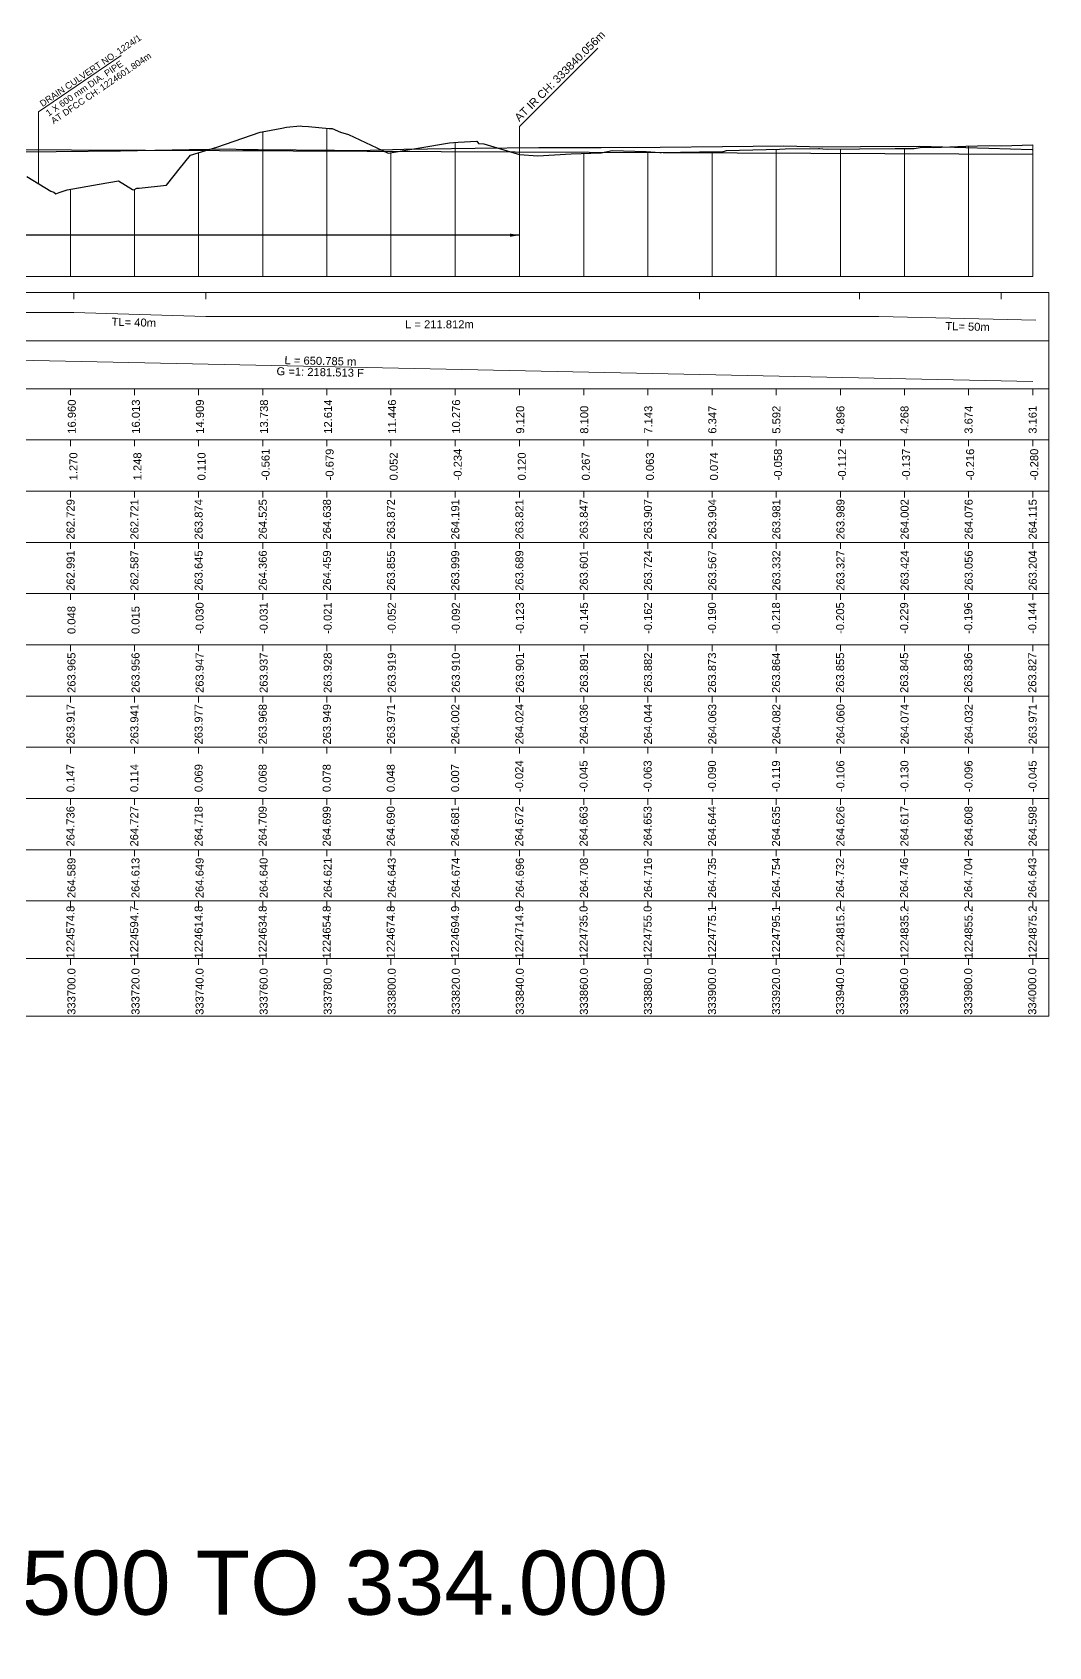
# Model space of a CAD drawing. Header units: metres. Extents: x -117481 to 30159, y 3176 to 3713.
# Drawn here: x 29013 to 29331, y 3176 to 3681 of the extents above; entities that cross this region are included whole.
import ezdxf
from ezdxf.enums import TextEntityAlignment as Align

# ---------------------------------------------------------------- set-up
doc = ezdxf.new("R2010")
doc.units = ezdxf.units.M
doc.header["$MEASUREMENT"] = 0
for name, color, linetype, lineweight in [('LS DATUM X', 7, 'Continuous', 0), ('LS EXG GL', 7, 'Continuous', 0), ('LS EXG IR CH', 7, 'Continuous', 0), ('LS EXG RL', 7, 'Continuous', 0), ('LS EXG. FL', 7, 'Continuous', 0), ('LS EXG. GL AT PRO. TOE', 7, 'Continuous', 0), ('LS FRAME', 7, 'Continuous', 0), ('LS HORIZONTAL ALIGNMENT', 10, 'Continuous', 0), ('LS PRL-ERL', 10, 'Continuous', 0), ('LS PRO RAIL LEVEL', 10, 'Continuous', 0), ('LS PRO. DFCC CH', 10, 'Continuous', 0), ('LS PROFILE EXG FL', 7, 'Continuous', 25), ('LS PROFILE EXG GL', 7, 'Continuous', 30), ('LS PROFILE PRO FL', 1, 'Continuous', 30), ('LS TICKS', 7, 'Continuous', 0), ('LS VERTICAL ALIGNMENT', 10, 'Continuous', 0), ('Profile Grid', 7, 'Continuous', 0)]:
    doc.layers.add(name, color=color, linetype=linetype, lineweight=lineweight)
doc.layers.add('ref text', color=3, linetype='Continuous')
doc.layers.add('STATION YARD LIMIT IN LS', color=7, linetype='Continuous')
doc.styles.get("Standard").update_dxf_attribs({"font": 'arial.ttf'})
doc.styles.add('Style-Arial', font='arial.ttf')
doc.styles.add('StyleArial', font='arial.ttf')
doc.dimstyles.get("Standard").update_dxf_attribs({"dimtxt": 5, "dimasz": 0.18, "dimexe": 0.18, "dimexo": 0.0625, "dimgap": 0.09, "dimtad": 0, "dimtih": 1, "dimtoh": 1, "dimdec": 4, "dimzin": 0, "dimdsep": 46, "dimtxsty": 'Standard', "dimcen": 0.09, "dimadec": 0, "dimazin": 0, "dimtfac": 1, "dimtdec": 4, "dimtofl": 0, "dimtmove": 0, "dimatfit": 3, "dimfxl": 1, "dimtolj": 1, "dimtzin": 0, "dimarcsym": 0})

# ---------------------------------------------------------------- blocks, each defined once
blk = doc.blocks.new('A$Cb4f4ed2e')
at = {"color": 1}
for s, p in [('264.056', (0, 0)), ('264.047', (20, 0)), ('264.038', (40, 0)), ('264.029', (60, 0)), ('264.020', (80, 0)), ('264.011', (100, 0)), ('264.001', (120, 0)), ('263.992', (140, 0)), ('263.983', (160, 0)), ('263.974', (180, 0)), ('263.965', (200, 0)), ('263.956', (220, 0)), ('263.947', (240, 0)), ('263.937', (260, 0)), ('263.928', (280, 0)), ('263.919', (300, 0)), ('263.910', (320, 0)), ('263.901', (340, 0)), ('263.891', (360, 0)), ('263.882', (380, 0)), ('263.873', (400, 0)), ('263.864', (420, 0)), ('263.855', (440, 0)), ('263.845', (460, 0)), ('263.836', (480, 0)), ('263.827', (500, 0))]:
    blk.add_text(s, height=2.5, rotation=90, dxfattribs=at).set_placement(p)
blk = doc.blocks.new('A$C95a24067')
at = {"color": 1}
for s, p in [('0.207', (0, 0)), ('0.195', (20, 0)), ('0.185', (40, 0)), ('0.166', (60, 0)), ('0.150', (80, 0)), ('0.159', (100, 0)), ('0.162', (120, 0)), ('0.168', (140, 0)), ('0.123', (160, 0)), ('0.077', (180, 0)), ('0.048', (200, 0)), ('0.015', (220, 0)), ('-0.030', (240, 0)), ('-0.031', (260, 0)), ('-0.021', (280, 0)), ('-0.052', (300, 0)), ('-0.092', (320, 0)), ('-0.123', (340, 0)), ('-0.145', (360, 0)), ('-0.162', (380, 0)), ('-0.190', (400, 0)), ('-0.218', (420, 0)), ('-0.205', (440, 0)), ('-0.229', (460, 0)), ('-0.196', (480, 0)), ('-0.144', (500, 0))]:
    blk.add_text(s, height=2.5, rotation=90, dxfattribs=at).set_placement(p)
blk = doc.blocks.new('A$Cfc741a2d')
at = {"color": 1}
for s, p in [('0.565', (0, 0)), ('1.233', (20, 0)), ('0.750', (40, 0)), ('0.672', (60, 0)), ('0.209', (80, 0)), ('-0.022', (100, 0)), ('-0.139', (120, 0)), ('0.087', (140, 0)), ('0.189', (160, 0)), ('0.650', (180, 0)), ('1.270', (200, 0)), ('1.248', (220, 0)), ('0.110', (240, 0)), ('-0.561', (260, 0)), ('-0.679', (280, 0)), ('0.052', (300, 0)), ('-0.234', (320, 0)), ('0.120', (340, 0)), ('0.267', (360, 0)), ('0.063', (380, 0)), ('0.074', (400, 0)), ('-0.058', (420, 0)), ('-0.112', (440, 0)), ('-0.137', (460, 0)), ('-0.216', (480, 0)), ('-0.280', (500, 0))]:
    blk.add_text(s, height=2.5, rotation=90, dxfattribs=at).set_placement(p)
blk = doc.blocks.new('A$Cc232265e')
at = {"color": 1}
for s, p in [('19.602', (0, 0)), ('19.501', (20, 0)), ('19.398', (40, 0)), ('19.266', (60, 0)), ('19.142', (80, 0)), ('18.989', (100, 0)), ('18.834', (120, 0)), ('18.659', (140, 0)), ('18.300', (160, 0)), ('17.762', (180, 0)), ('16.960', (200, 0)), ('16.013', (220, 0)), ('14.909', (240, 0)), ('13.738', (260, 0)), ('12.614', (280, 0)), ('11.446', (300, 0)), ('10.276', (320, 0)), ('9.120', (340, 0)), ('8.100', (360, 0)), ('7.143', (380, 0)), ('6.347', (400, 0)), ('5.592', (420, 0)), ('4.896', (440, 0)), ('4.268', (460, 0)), ('3.674', (480, 0)), ('3.161', (500, 0))]:
    blk.add_text(s, height=2.5, rotation=90, dxfattribs=at).set_placement(p)

msp = doc.modelspace()

# ---------------------------------------------------------------- linework, layer by layer
at = {"layer": 'LS DATUM X', "color": 7, "linetype": 'Continuous', "lineweight": 0}
msp.add_line((28825.49, 3604.28), (29325.63, 3604.28), dxfattribs=at)
at = {"layer": 'LS FRAME', "color": 7, "linetype": 'Continuous', "lineweight": 0, "flags": 128}
for points in [[(28820.49, 3584.28), (29330.63, 3584.28), (29330.63, 3599.28), (28820.49, 3599.28), (28820.49, 3584.28)], [(28820.49, 3569.28), (29330.63, 3569.28), (29330.63, 3584.28), (28820.49, 3584.28), (28820.49, 3569.28)], [(28820.49, 3553.28), (29330.63, 3553.28), (29330.63, 3569.28), (28820.49, 3569.28), (28820.49, 3553.28)], [(28820.49, 3537.28), (29330.63, 3537.28), (29330.63, 3553.28), (28820.49, 3553.28), (28820.49, 3537.28)], [(28820.49, 3521.28), (29330.63, 3521.28), (29330.63, 3537.28), (28820.49, 3537.28), (28820.49, 3521.28)], [(28820.49, 3505.28), (29330.63, 3505.28), (29330.63, 3521.28), (28820.49, 3521.28), (28820.49, 3505.28)], [(28820.49, 3489.28), (29330.63, 3489.28), (29330.63, 3505.28), (28820.49, 3505.28), (28820.49, 3489.28)], [(28820.49, 3473.28), (29330.63, 3473.28), (29330.63, 3489.28), (28820.49, 3489.28), (28820.49, 3473.28)], [(28820.49, 3457.28), (29330.63, 3457.28), (29330.63, 3473.28), (28820.49, 3473.28), (28820.49, 3457.28)], [(28820.49, 3441.28), (29330.63, 3441.28), (29330.63, 3457.28), (28820.49, 3457.28), (28820.49, 3441.28)], [(28820.49, 3425.28), (29330.63, 3425.28), (29330.63, 3441.28), (28820.49, 3441.28), (28820.49, 3425.28)], [(28820.49, 3409.28), (29330.63, 3409.28), (29330.63, 3425.28), (28820.49, 3425.28), (28820.49, 3409.28)], [(28820.49, 3391.28), (29330.63, 3391.28), (29330.63, 3409.28), (28820.49, 3409.28), (28820.49, 3391.28)], [(28820.49, 3373.28), (29330.63, 3373.28), (29330.63, 3391.28), (28820.49, 3391.28), (28820.49, 3373.28)]]:
    msp.add_lwpolyline(points, close=True, dxfattribs=at)
at = {"layer": 'LS HORIZONTAL ALIGNMENT', "lineweight": 0, "flags": 128}
msp.add_lwpolyline([(28838.89, 3591.78), (28941.44, 3591.78), (28941.44, 3591.78), (28980.65, 3593.04), (28980.65, 3593.04), (29026.21, 3593.04), (29026.21, 3593.04), (29067.47, 3591.78), (29067.47, 3591.78), (29277.61, 3591.78), (29277.61, 3591.78), (29326.57, 3590.71)], dxfattribs=at)
at = {"layer": 'LS PROFILE EXG FL'}
msp.add_lwpolyline([(29000.58, 3643.2), (29020.7, 3643.4), (29040.84, 3643.61), (29062.29, 3643.99), (29074.82, 3644.21), (29078.99, 3643.98), (29083.8, 3643.98), (29107.59, 3643.75), (29115.26, 3643.67), (29129.23, 3644.1), (29151.52, 3644.37), (29171.42, 3644.58), (29190.84, 3644.66), (29209.36, 3644.74), (29228.8, 3644.94), (29247.9, 3645.13), (29259.96, 3644.79), (29271.85, 3644.98), (29290.43, 3645.04), (29311.92, 3644.41), (29325.49, 3643.99)], dxfattribs=at)
at = {"layer": 'LS PROFILE EXG GL', "flags": 128}
msp.add_lwpolyline([(29011.52, 3635.51), (29019.02, 3631.03), (29019.96, 3630.66), (29020.63, 3630.15), (29021.67, 3630.52), (29024.11, 3631.39), (29034.17, 3633.14), (29040.17, 3634.2), (29044.54, 3631.52), (29044.94, 3631.38), (29045.91, 3631.88), (29046.67, 3631.96), (29055.13, 3632.88), (29057.56, 3635.85), (29059.17, 3637.9), (29062.62, 3642.26), (29070.84, 3644.69), (29084.38, 3649.37), (29086.15, 3649.72), (29091.22, 3650.69), (29092.59, 3650.96), (29096.93, 3651.36), (29097.57, 3651.31), (29099.53, 3651.15), (29105.97, 3650.6), (29106.86, 3650.52), (29109.48, 3649.41), (29111.95, 3648.7), (29124.37, 3642.85), (29143.55, 3646.06), (29146.29, 3646.26), (29152.11, 3646.55), (29152.64, 3645.91), (29154.24, 3645.73), (29163.62, 3642.94), (29165.43, 3642.47), (29171.14, 3642.05), (29181.48, 3642.62), (29190.76, 3642.93), (29190.91, 3642.96), (29194.33, 3643.73), (29204.98, 3643.39), (29209.23, 3643.02), (29209.68, 3643.05), (29221.6, 3643.25), (29228.91, 3643.38), (29229.08, 3643.39), (29230.04, 3643.69), (29234.1, 3643.79), (29246.6, 3644.12), (29248.38, 3644.17), (29258.7, 3644.28), (29259.1, 3644.26), (29260.09, 3644.21), (29261.47, 3644.14), (29271.6, 3644.21), (29282.64, 3644.28), (29288.58, 3644.31), (29291.08, 3644.77), (29293.69, 3644.69), (29294.69, 3644.66), (29304.73, 3645.01), (29312.07, 3645.26), (29315.75, 3645.12), (29315.78, 3645.12), (29325.63, 3645.43)], dxfattribs=at)
at = {"layer": 'LS PROFILE PRO FL'}
msp.add_line((28825.49, 3644.85), (29325.63, 3642.55), dxfattribs=at)
at = {"layer": 'LS PROFILE PRO FL', "lineweight": 0}
msp.add_lwpolyline([(29015.19, 3633.32), (29015.19, 3655.74), (29041.03, 3673.33)], dxfattribs=at)
at = {"layer": 'LS TICKS', "color": 7, "linetype": 'Continuous', "lineweight": 0, "flags": 128}
for points in [[(29026.21, 3597.28), (29026.21, 3599.28)], [(29067.47, 3597.28), (29067.47, 3599.28)], [(29221.6, 3597.28), (29221.6, 3599.28)], [(29271.6, 3597.28), (29271.6, 3599.28)], [(29315.78, 3597.28), (29315.78, 3599.28)], [(29025.21, 3567.28), (29025.21, 3569.28)], [(29045.15, 3567.28), (29045.15, 3569.28)], [(29065.19, 3567.28), (29065.19, 3569.28)], [(29085.22, 3567.28), (29085.22, 3569.28)], [(29105.26, 3567.28), (29105.26, 3569.28)], [(29125.24, 3567.28), (29125.24, 3569.28)], [(29145.32, 3567.28), (29145.32, 3569.28)], [(29165.36, 3567.28), (29165.36, 3569.28)], [(29185.46, 3567.28), (29185.46, 3569.28)], [(29205.49, 3567.28), (29205.49, 3569.28)], [(29225.57, 3567.28), (29225.57, 3569.28)], [(29245.58, 3567.28), (29245.58, 3569.28)], [(29265.61, 3567.28), (29265.61, 3569.28)], [(29285.63, 3567.28), (29285.63, 3569.28)], [(29305.63, 3567.28), (29305.63, 3569.28)], [(29325.63, 3567.28), (29325.63, 3569.28)], [(29025.21, 3551.28), (29025.21, 3553.28)], [(29045.15, 3551.28), (29045.15, 3553.28)], [(29065.19, 3551.28), (29065.19, 3553.28)], [(29085.22, 3551.28), (29085.22, 3553.28)], [(29105.26, 3551.28), (29105.26, 3553.28)], [(29125.24, 3551.28), (29125.24, 3553.28)], [(29145.32, 3551.28), (29145.32, 3553.28)], [(29165.36, 3551.28), (29165.36, 3553.28)], [(29185.46, 3551.28), (29185.46, 3553.28)], [(29205.49, 3551.28), (29205.49, 3553.28)], [(29225.57, 3551.28), (29225.57, 3553.28)], [(29245.58, 3551.28), (29245.58, 3553.28)], [(29265.61, 3551.28), (29265.61, 3553.28)], [(29285.63, 3551.28), (29285.63, 3553.28)], [(29305.63, 3551.28), (29305.63, 3553.28)], [(29325.63, 3551.28), (29325.63, 3553.28)], [(29025.21, 3535.28), (29025.21, 3537.28)], [(29045.15, 3535.28), (29045.15, 3537.28)], [(29065.19, 3535.28), (29065.19, 3537.28)], [(29085.22, 3535.28), (29085.22, 3537.28)], [(29105.26, 3535.28), (29105.26, 3537.28)], [(29125.24, 3535.28), (29125.24, 3537.28)], [(29145.32, 3535.28), (29145.32, 3537.28)], [(29165.36, 3535.28), (29165.36, 3537.28)], [(29185.46, 3535.28), (29185.46, 3537.28)], [(29205.49, 3535.28), (29205.49, 3537.28)], [(29225.57, 3535.28), (29225.57, 3537.28)], [(29245.58, 3535.28), (29245.58, 3537.28)], [(29265.61, 3535.28), (29265.61, 3537.28)], [(29285.63, 3535.28), (29285.63, 3537.28)], [(29305.63, 3535.28), (29305.63, 3537.28)], [(29325.63, 3535.28), (29325.63, 3537.28)], [(29025.21, 3519.28), (29025.21, 3521.28)], [(29045.15, 3519.28), (29045.15, 3521.28)], [(29065.19, 3519.28), (29065.19, 3521.28)], [(29085.22, 3519.28), (29085.22, 3521.28)], [(29105.26, 3519.28), (29105.26, 3521.28)], [(29125.24, 3519.28), (29125.24, 3521.28)], [(29145.32, 3519.28), (29145.32, 3521.28)], [(29165.36, 3519.28), (29165.36, 3521.28)], [(29185.46, 3519.28), (29185.46, 3521.28)], [(29205.49, 3519.28), (29205.49, 3521.28)], [(29225.57, 3519.28), (29225.57, 3521.28)], [(29245.58, 3519.28), (29245.58, 3521.28)], [(29265.61, 3519.28), (29265.61, 3521.28)], [(29285.63, 3519.28), (29285.63, 3521.28)], [(29305.63, 3519.28), (29305.63, 3521.28)], [(29325.63, 3519.28), (29325.63, 3521.28)], [(29025.21, 3503.28), (29025.21, 3505.28)], [(29045.15, 3503.28), (29045.15, 3505.28)], [(29065.19, 3503.28), (29065.19, 3505.28)], [(29085.22, 3503.28), (29085.22, 3505.28)], [(29105.26, 3503.28), (29105.26, 3505.28)], [(29125.24, 3503.28), (29125.24, 3505.28)], [(29145.32, 3503.28), (29145.32, 3505.28)], [(29165.36, 3503.28), (29165.36, 3505.28)], [(29185.46, 3503.28), (29185.46, 3505.28)], [(29205.49, 3503.28), (29205.49, 3505.28)], [(29225.57, 3503.28), (29225.57, 3505.28)], [(29245.58, 3503.28), (29245.58, 3505.28)], [(29265.61, 3503.28), (29265.61, 3505.28)], [(29285.63, 3503.28), (29285.63, 3505.28)], [(29305.63, 3503.28), (29305.63, 3505.28)], [(29325.63, 3503.28), (29325.63, 3505.28)], [(29025.21, 3487.28), (29025.21, 3489.28)], [(29045.15, 3487.28), (29045.15, 3489.28)], [(29065.19, 3487.28), (29065.19, 3489.28)], [(29085.22, 3487.28), (29085.22, 3489.28)], [(29105.26, 3487.28), (29105.26, 3489.28)], [(29125.24, 3487.28), (29125.24, 3489.28)], [(29145.32, 3487.28), (29145.32, 3489.28)], [(29165.36, 3487.28), (29165.36, 3489.28)], [(29185.46, 3487.28), (29185.46, 3489.28)], [(29205.49, 3487.28), (29205.49, 3489.28)], [(29225.57, 3487.28), (29225.57, 3489.28)], [(29245.58, 3487.28), (29245.58, 3489.28)], [(29265.61, 3487.28), (29265.61, 3489.28)], [(29285.63, 3487.28), (29285.63, 3489.28)], [(29305.63, 3487.28), (29305.63, 3489.28)], [(29325.63, 3487.28), (29325.63, 3489.28)], [(29025.21, 3471.28), (29025.21, 3473.28)], [(29045.15, 3471.28), (29045.15, 3473.28)], [(29065.19, 3471.28), (29065.19, 3473.28)], [(29085.22, 3471.28), (29085.22, 3473.28)], [(29105.26, 3471.28), (29105.26, 3473.28)], [(29125.24, 3471.28), (29125.24, 3473.28)], [(29145.32, 3471.28), (29145.32, 3473.28)], [(29165.36, 3471.28), (29165.36, 3473.28)], [(29185.46, 3471.28), (29185.46, 3473.28)], [(29205.49, 3471.28), (29205.49, 3473.28)], [(29225.57, 3471.28), (29225.57, 3473.28)], [(29245.58, 3471.28), (29245.58, 3473.28)], [(29265.61, 3471.28), (29265.61, 3473.28)], [(29285.63, 3471.28), (29285.63, 3473.28)], [(29305.63, 3471.28), (29305.63, 3473.28)], [(29325.63, 3471.28), (29325.63, 3473.28)], [(29025.21, 3455.28), (29025.21, 3457.28)], [(29045.15, 3455.28), (29045.15, 3457.28)], [(29065.19, 3455.28), (29065.19, 3457.28)], [(29085.22, 3455.28), (29085.22, 3457.28)], [(29105.26, 3455.28), (29105.26, 3457.28)], [(29125.24, 3455.28), (29125.24, 3457.28)], [(29145.32, 3455.28), (29145.32, 3457.28)], [(29165.36, 3455.28), (29165.36, 3457.28)], [(29185.46, 3455.28), (29185.46, 3457.28)], [(29205.49, 3455.28), (29205.49, 3457.28)], [(29225.57, 3455.28), (29225.57, 3457.28)], [(29245.58, 3455.28), (29245.58, 3457.28)], [(29265.61, 3455.28), (29265.61, 3457.28)], [(29285.63, 3455.28), (29285.63, 3457.28)], [(29305.63, 3455.28), (29305.63, 3457.28)], [(29325.63, 3455.28), (29325.63, 3457.28)], [(29025.21, 3439.28), (29025.21, 3441.28)], [(29045.15, 3439.28), (29045.15, 3441.28)], [(29065.19, 3439.28), (29065.19, 3441.28)], [(29085.22, 3439.28), (29085.22, 3441.28)], [(29105.26, 3439.28), (29105.26, 3441.28)], [(29125.24, 3439.28), (29125.24, 3441.28)], [(29145.32, 3439.28), (29145.32, 3441.28)], [(29165.36, 3439.28), (29165.36, 3441.28)], [(29185.46, 3439.28), (29185.46, 3441.28)], [(29205.49, 3439.28), (29205.49, 3441.28)], [(29225.57, 3439.28), (29225.57, 3441.28)], [(29245.58, 3439.28), (29245.58, 3441.28)], [(29265.61, 3439.28), (29265.61, 3441.28)], [(29285.63, 3439.28), (29285.63, 3441.28)], [(29305.63, 3439.28), (29305.63, 3441.28)], [(29325.63, 3439.28), (29325.63, 3441.28)], [(29025.21, 3423.28), (29025.21, 3425.28)], [(29045.15, 3423.28), (29045.15, 3425.28)], [(29065.19, 3423.28), (29065.19, 3425.28)], [(29085.22, 3423.28), (29085.22, 3425.28)], [(29105.26, 3423.28), (29105.26, 3425.28)], [(29125.24, 3423.28), (29125.24, 3425.28)], [(29145.32, 3423.28), (29145.32, 3425.28)], [(29165.36, 3423.28), (29165.36, 3425.28)], [(29185.46, 3423.28), (29185.46, 3425.28)], [(29205.49, 3423.28), (29205.49, 3425.28)], [(29225.57, 3423.28), (29225.57, 3425.28)], [(29245.58, 3423.28), (29245.58, 3425.28)], [(29265.61, 3423.28), (29265.61, 3425.28)], [(29285.63, 3423.28), (29285.63, 3425.28)], [(29305.63, 3423.28), (29305.63, 3425.28)], [(29325.63, 3423.28), (29325.63, 3425.28)], [(29025.21, 3407.28), (29025.21, 3409.28)], [(29045.15, 3407.28), (29045.15, 3409.28)], [(29065.19, 3407.28), (29065.19, 3409.28)], [(29085.22, 3407.28), (29085.22, 3409.28)], [(29105.26, 3407.28), (29105.26, 3409.28)], [(29125.24, 3407.28), (29125.24, 3409.28)], [(29145.32, 3407.28), (29145.32, 3409.28)], [(29165.36, 3407.28), (29165.36, 3409.28)], [(29185.46, 3407.28), (29185.46, 3409.28)], [(29205.49, 3407.28), (29205.49, 3409.28)], [(29225.57, 3407.28), (29225.57, 3409.28)], [(29245.58, 3407.28), (29245.58, 3409.28)], [(29265.61, 3407.28), (29265.61, 3409.28)], [(29285.63, 3407.28), (29285.63, 3409.28)], [(29305.63, 3407.28), (29305.63, 3409.28)], [(29325.63, 3407.28), (29325.63, 3409.28)], [(29025.21, 3389.28), (29025.21, 3391.28)], [(29045.15, 3389.28), (29045.15, 3391.28)], [(29065.19, 3389.28), (29065.19, 3391.28)], [(29085.22, 3389.28), (29085.22, 3391.28)], [(29105.26, 3389.28), (29105.26, 3391.28)], [(29125.24, 3389.28), (29125.24, 3391.28)], [(29145.32, 3389.28), (29145.32, 3391.28)], [(29165.36, 3389.28), (29165.36, 3391.28)], [(29185.46, 3389.28), (29185.46, 3391.28)], [(29205.49, 3389.28), (29205.49, 3391.28)], [(29225.57, 3389.28), (29225.57, 3391.28)], [(29245.58, 3389.28), (29245.58, 3391.28)], [(29265.61, 3389.28), (29265.61, 3391.28)], [(29285.63, 3389.28), (29285.63, 3391.28)], [(29305.63, 3389.28), (29305.63, 3391.28)], [(29325.63, 3389.28), (29325.63, 3391.28)]]:
    msp.add_lwpolyline(points, dxfattribs=at)
at = {"layer": 'LS VERTICAL ALIGNMENT', "linetype": 'Continuous', "lineweight": 0, "flags": 128}
msp.add_lwpolyline([(28825.49, 3582.03), (29325.63, 3571.53)], dxfattribs=at)
at = {"layer": 'Profile Grid', "linetype": 'Continuous', "lineweight": 0, "flags": 128}
for points in [[(29085.22, 3604.28), (29085.22, 3649.54)], [(29105.26, 3604.28), (29105.26, 3650.66)], [(29145.32, 3604.28), (29145.32, 3646.19)], [(29065.19, 3604.28), (29065.19, 3643.02)], [(29125.24, 3604.28), (29125.24, 3643)], [(29165.36, 3604.28), (29165.36, 3642.49)], [(29185.46, 3604.28), (29185.46, 3642.75)], [(29205.49, 3604.28), (29205.49, 3643.35)], [(29225.57, 3604.28), (29225.57, 3643.32)], [(29245.58, 3604.28), (29245.58, 3644.1)], [(29265.61, 3604.28), (29265.61, 3644.17)], [(29285.63, 3604.28), (29285.63, 3644.3)], [(29305.63, 3604.28), (29305.63, 3645.04)], [(29325.63, 3604.28), (29325.63, 3645.43)], [(29025.21, 3604.28), (29025.21, 3631.58)], [(29045.15, 3604.28), (29045.15, 3631.49)]]:
    msp.add_lwpolyline(points, dxfattribs=at)
at = {"layer": 'STATION YARD LIMIT IN LS', "lineweight": 15}
msp.add_lwpolyline([(29165.41, 3614.75), (29165.41, 3651.21), (29189.86, 3675.65)], dxfattribs=at)

# ---------------------------------------------------------------- block references
at = {"color": 5}
for name, p in [('A$Cc232265e', (28826.85, 3555.22)), ('A$Cfc741a2d', (28827.35, 3540.64)), ('A$C95a24067', (28826.75, 3492.66)), ('A$Cb4f4ed2e', (28826.75, 3474.24))]:
    msp.add_blockref(name, p, dxfattribs=at)

# ---------------------------------------------------------------- texts
at = {"layer": 'LS EXG GL', "lineweight": 0, "style": 'Style-Arial'}
for s, p in [('262.729', (29025.21, 3534.78)), ('262.721', (29045.15, 3534.78)), ('263.874', (29065.19, 3534.78)), ('264.525', (29085.22, 3534.78)), ('264.638', (29105.26, 3534.78)), ('263.872', (29125.24, 3534.78)), ('264.191', (29145.32, 3534.78)), ('263.821', (29165.36, 3534.78)), ('263.847', (29185.46, 3534.78)), ('263.907', (29205.49, 3534.78)), ('263.904', (29225.57, 3534.78)), ('263.981', (29245.58, 3534.78)), ('263.989', (29265.61, 3534.78)), ('264.002', (29285.63, 3534.78)), ('264.076', (29305.63, 3534.78)), ('264.115', (29325.63, 3534.78))]:
    msp.add_text(s, height=2.5, rotation=90, dxfattribs=at).set_placement(p, align=Align.MIDDLE_RIGHT)
at = {"layer": 'LS EXG IR CH', "style": 'Style-Arial'}
for s, p in [('333700.0', (29025.49, 3388.28)), ('333720.0', (29045.49, 3388.28)), ('333740.0', (29065.49, 3388.28)), ('333760.0', (29085.49, 3388.28)), ('333780.0', (29105.49, 3388.28)), ('333800.0', (29125.49, 3388.28)), ('333820.0', (29145.49, 3388.28)), ('333840.0', (29165.49, 3388.28)), ('333860.0', (29185.49, 3388.28)), ('333880.0', (29205.49, 3388.28)), ('333900.0', (29225.49, 3388.28)), ('333920.0', (29245.49, 3388.28)), ('333940.0', (29265.49, 3388.28)), ('333960.0', (29285.49, 3388.28)), ('333980.0', (29305.49, 3388.28)), ('334000.0', (29325.49, 3388.28))]:
    msp.add_text(s, height=2.5, rotation=90, dxfattribs=at).set_placement(p, align=Align.MIDDLE_RIGHT)
at = {"layer": 'LS EXG RL', "style": 'Style-Arial'}
for s, p in [('264.589', (29025.49, 3422.78)), ('264.613', (29045.49, 3422.78)), ('264.649', (29065.49, 3422.78)), ('264.640', (29085.49, 3422.78)), ('264.621', (29105.49, 3422.78)), ('264.643', (29125.49, 3422.78)), ('264.674', (29145.49, 3422.78)), ('264.696', (29165.49, 3422.78)), ('264.708', (29185.49, 3422.78)), ('264.716', (29205.49, 3422.78)), ('264.735', (29225.49, 3422.78)), ('264.754', (29245.49, 3422.78)), ('264.732', (29265.49, 3422.78)), ('264.746', (29285.49, 3422.78)), ('264.704', (29305.49, 3422.78)), ('264.643', (29325.49, 3422.78))]:
    msp.add_text(s, height=2.5, rotation=90, dxfattribs=at).set_placement(p, align=Align.MIDDLE_RIGHT)
at = {"layer": 'LS EXG. FL'}
for s, p in [('263.917', (29025.21, 3470.78)), ('263.941', (29045.15, 3470.78)), ('263.977', (29065.19, 3470.78)), ('263.968', (29085.22, 3470.78)), ('263.949', (29105.26, 3470.78)), ('263.971', (29125.24, 3470.78)), ('264.002', (29145.32, 3470.78)), ('264.024', (29165.36, 3470.78)), ('264.036', (29185.46, 3470.78)), ('264.044', (29205.49, 3470.78)), ('264.063', (29225.57, 3470.78)), ('264.082', (29245.58, 3470.78)), ('264.060', (29265.61, 3470.78)), ('264.074', (29285.63, 3470.78)), ('264.032', (29305.63, 3470.78)), ('263.971', (29325.63, 3470.78))]:
    msp.add_text(s, height=2.5, rotation=90, dxfattribs=at).set_placement(p, align=Align.MIDDLE_RIGHT)
at = {"layer": 'LS EXG. GL AT PRO. TOE'}
for s, p in [('262.991', (29025.21, 3518.78)), ('262.587', (29045.15, 3518.78)), ('263.645', (29065.19, 3518.78)), ('264.366', (29085.22, 3518.78)), ('264.459', (29105.26, 3518.78)), ('263.855', (29125.24, 3518.78)), ('263.999', (29145.32, 3518.78)), ('263.689', (29165.36, 3518.78)), ('263.601', (29185.46, 3518.78)), ('263.724', (29205.49, 3518.78)), ('263.567', (29225.57, 3518.78)), ('263.332', (29245.58, 3518.78)), ('263.327', (29265.61, 3518.78)), ('263.424', (29285.63, 3518.78)), ('263.056', (29305.63, 3518.78)), ('263.204', (29325.63, 3518.78))]:
    msp.add_text(s, height=2.5, rotation=90, dxfattribs=at).set_placement(p, align=Align.MIDDLE_RIGHT)
at = {"layer": 'LS HORIZONTAL ALIGNMENT', "lineweight": 0, "char_height": 2.5, "attachment_point": 5, "rotation": 358.5565, "line_spacing_factor": 0.6, "style": 'Style-Arial'}
for s, insert in [('TL= 40m', (29044.96, 3590)), ('TL= 50m', (29305.28, 3588.68))]:
    msp.add_mtext(s, dxfattribs=dict(at, insert=insert))
at = {"layer": 'LS HORIZONTAL ALIGNMENT', "lineweight": 0, "insert": (29140.39, 3589.37), "char_height": 2.5, "attachment_point": 5, "line_spacing_factor": 0.6, "style": 'Style-Arial'}
msp.add_mtext('L = 211.812m', dxfattribs=at)
at = {"layer": 'LS PRL-ERL'}
for s, p in [('0.147', (29026.44, 3443.28)), ('0.114', (29046.34, 3443.28)), ('0.069', (29066.44, 3443.28)), ('0.068', (29086.44, 3443.28)), ('0.078', (29106.44, 3443.28)), ('0.048', (29126.44, 3443.28)), ('0.007', (29146.54, 3443.28)), ('-0.024', (29166.54, 3443.28)), ('-0.045', (29186.64, 3443.28)), ('-0.063', (29206.64, 3443.28)), ('-0.090', (29226.74, 3443.28)), ('-0.119', (29246.74, 3443.28)), ('-0.106', (29266.84, 3443.28)), ('-0.130', (29286.84, 3443.28)), ('-0.096', (29306.84, 3443.28)), ('-0.045', (29326.84, 3443.28))]:
    msp.add_text(s, height=2.5, rotation=90, dxfattribs=at).set_placement(p)
at = {"layer": 'LS PRO RAIL LEVEL'}
for s, p in [('264.736', (29026.44, 3426.28)), ('264.727', (29046.34, 3426.28)), ('264.718', (29066.44, 3426.28)), ('264.709', (29086.44, 3426.28)), ('264.699', (29106.44, 3426.28)), ('264.690', (29126.44, 3426.28)), ('264.681', (29146.54, 3426.28)), ('264.672', (29166.54, 3426.28)), ('264.663', (29186.64, 3426.28)), ('264.653', (29206.64, 3426.28)), ('264.644', (29226.74, 3426.28)), ('264.635', (29246.74, 3426.28)), ('264.626', (29266.84, 3426.28)), ('264.617', (29286.84, 3426.28)), ('264.608', (29306.84, 3426.28)), ('264.598', (29326.84, 3426.28))]:
    msp.add_text(s, height=2.5, rotation=90, dxfattribs=at).set_placement(p)
at = {"layer": 'LS PRO. DFCC CH'}
for s, p in [('1224574.8', (29026.44, 3391.28)), ('1224594.7', (29046.34, 3391.28)), ('1224614.8', (29066.44, 3391.28)), ('1224634.8', (29086.44, 3391.28)), ('1224654.8', (29106.44, 3391.28)), ('1224674.8', (29126.44, 3391.28)), ('1224694.9', (29146.54, 3391.28)), ('1224714.9', (29166.54, 3391.28)), ('1224735.0', (29186.64, 3391.28)), ('1224755.0', (29206.64, 3391.28)), ('1224775.1', (29226.74, 3391.28)), ('1224795.1', (29246.74, 3391.28)), ('1224815.2', (29266.84, 3391.28)), ('1224835.2', (29286.84, 3391.28)), ('1224855.2', (29306.84, 3391.28)), ('1224875.2', (29326.84, 3391.28))]:
    msp.add_text(s, height=2.5, rotation=90, dxfattribs=at).set_placement(p)
at = {"layer": 'LS PROFILE PRO FL', "style": 'Style-Arial'}
for s, p in [('DRAIN CULVERT NO. 1224/1', (29016.46, 3657.25)), ('1 X 600 mm DIA. PIPE', (29018.35, 3654.27)), ('AT DFCC CH: 1224601.804m', (29019.96, 3651.87))]:
    msp.add_text(s, height=2, rotation=34.2377, dxfattribs=at).set_placement(p)
at = {"layer": 'LS VERTICAL ALIGNMENT', "lineweight": 0, "insert": (29103.2, 3576.2), "char_height": 2.5, "attachment_point": 5, "rotation": 358.7973, "line_spacing_factor": 0.84, "style": 'Style-Arial'}
msp.add_mtext('L = 650.785 m\\PG =1: 2181.513 F', dxfattribs=at)
at = {"layer": 'ref text', "color": 3, "insert": (28955.49, 3186.05), "char_height": 20, "width": 256.3165, "attachment_point": 7, "bg_fill": 3, "box_fill_scale": 1.5, "bg_fill_color": 256, "bg_fill_transparency": 0}
msp.add_mtext('333.500 TO 334.000', dxfattribs=at)
at = {"layer": 'STATION YARD LIMIT IN LS', "lineweight": 15, "style": 'StyleArial'}
msp.add_text('AT IR CH: 333840.056m', height=2.5, rotation=45, dxfattribs=at).set_placement((29165.35, 3652.53))

# ---------------------------------------------------------------- leaders
at = {"layer": 'STATION YARD LIMIT IN LS', "lineweight": 15}
msp.add_leader([(29165.41, 3617.23), (28977.45, 3617.23)], dimstyle='Standard', override={"dimasz": 3}, dxfattribs=at)

doc.saveas('drawing.dxf')
